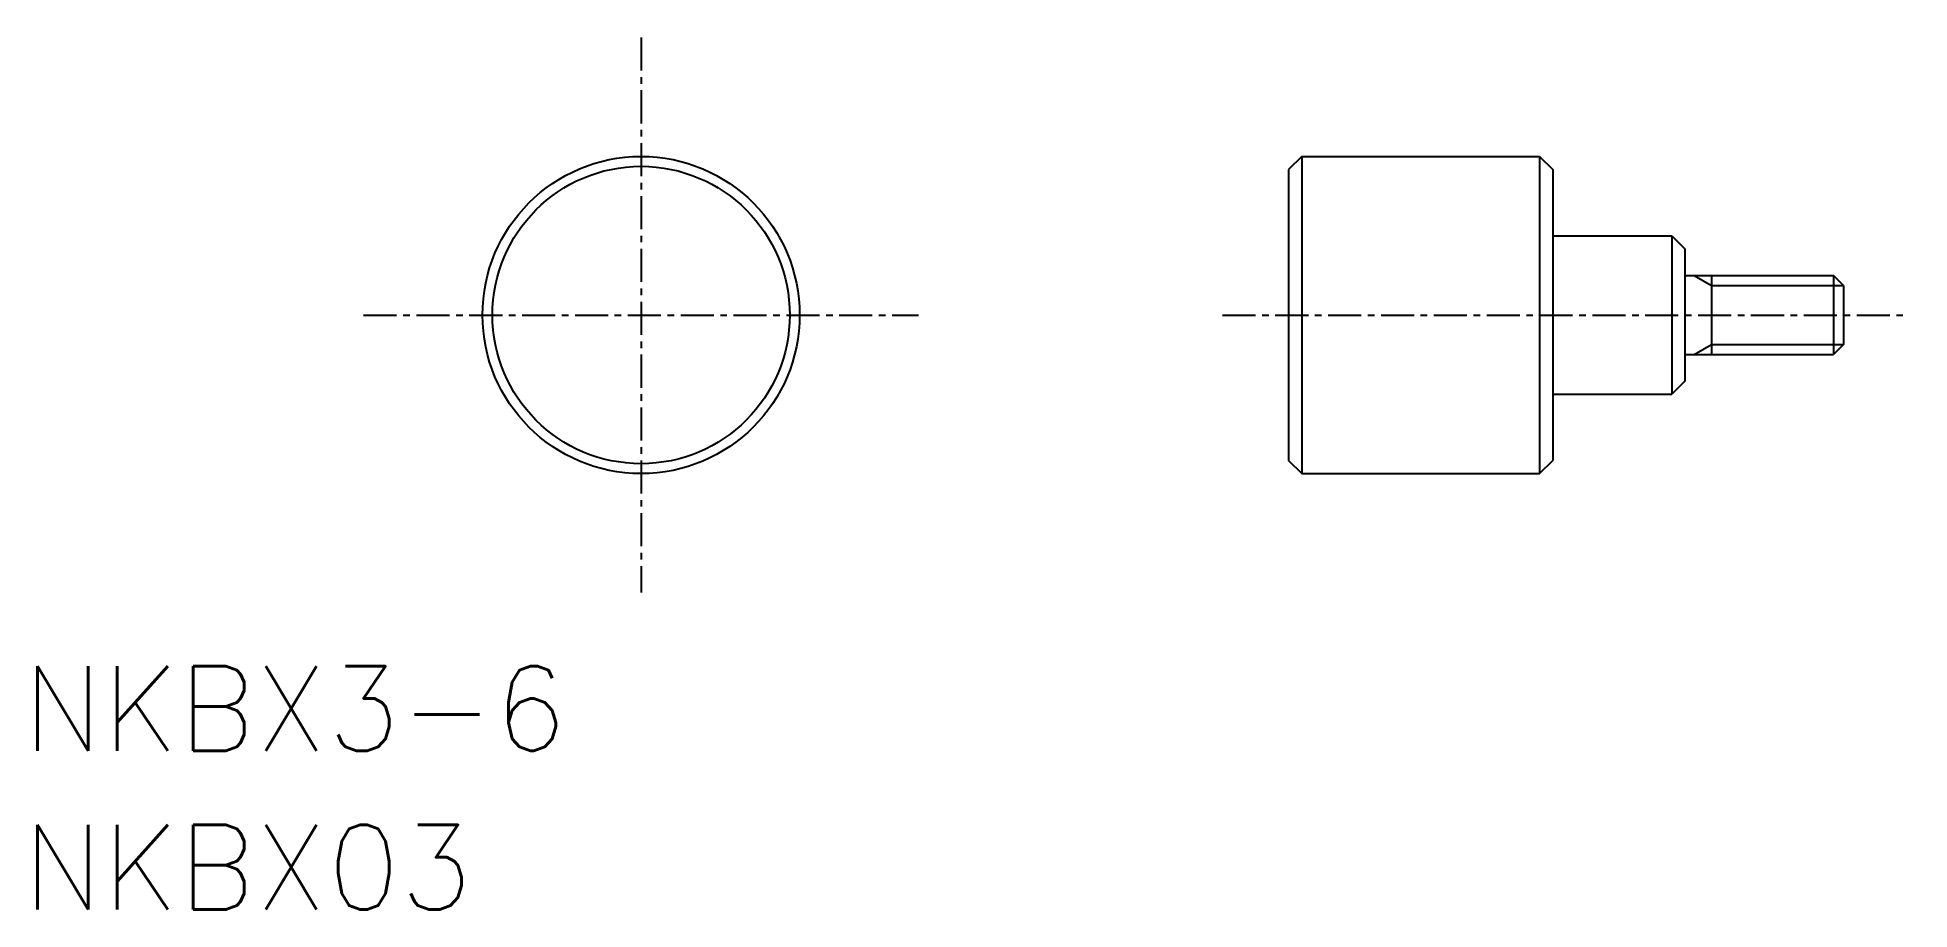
# Model space of a CAD drawing. Extents: x -22.8 to 48, y -22.5 to 10.5.
import ezdxf

# ---------------------------------------------------------------- set-up
doc = ezdxf.new("R2010")
doc.units = 0
doc.linetypes.add('CENTER', pattern=[2, 1.25, -0.25, 0.25, -0.25])
doc.layers.get('0').update_dxf_attribs({"linetype": 'CONTINUOUS'})
doc.layers.add('CENTER', color=1, linetype='CENTER')
doc.styles.get("Standard").update_dxf_attribs({"font": 'txt.shx', "bigfont": 'bigfont.shx'})

msp = doc.modelspace()

# ---------------------------------------------------------------- linework, layer by layer
at = {"color": 7, "linetype": 'CONTINUOUS'}
for p, q in [((25, 6), (24.5, 5.5)), ((25, 6), (34, 6)), ((25, 6), (25, -6)), ((34, 6), (34.5, 5.5)), ((34, 6), (34, -6)), ((24.5, 5.5), (24.5, -5.5)), ((34.5, 5.5), (34.5, -5.5)), ((34.5, 3), (39, 3)), ((39, 3), (39.5, 2.5)), ((39, 3), (39, -3)), ((39.5, 2.5), (39.5, -2.5)), ((39.5, 1.5), (45.121, 1.5)), ((40.5, 1.5), (40.5, -1.5)), ((45.5, 1.121), (45.121, 1.5)), ((45.121, 1.5), (45.121, -1.5)), ((45.5, 1.121), (45.5, -1.121)), ((45.5, -1.121), (45.121, -1.5)), ((39.5, -1.5), (45.121, -1.5)), ((39.5, -2.5), (39, -3)), ((34.5, -3), (39, -3)), ((24.5, -5.5), (25, -6)), ((34, -6), (34.5, -5.5)), ((25, -6), (34, -6))]:
    msp.add_line(p, q, dxfattribs=at)
at = {"color": 3, "linetype": 'CONTINUOUS'}
for p, q in [((39.844, 1.5), (40.5, 1.121)), ((40.5, 1.121), (45.5, 1.121)), ((39.844, -1.5), (40.5, -1.121)), ((40.5, -1.121), (45.5, -1.121))]:
    msp.add_line(p, q, dxfattribs=at)
at = {"color": 7, "linetype": 'CONTINUOUS'}
for radius in [6, 5.625]:
    msp.add_circle((0, 0), radius, dxfattribs=at)
at = {"layer": 'CENTER', "color": 1, "linetype": 'CENTER'}
for p, q in [((0, 10.5), (0, -10.5)), ((-10.5, 0), (10.5, 0)), ((22, 0), (48, 0))]:
    msp.add_line(p, q, dxfattribs=at)

# ---------------------------------------------------------------- texts
at = {"color": 7, "linetype": 'CONTINUOUS'}
for s, p in [('NKBX3-6', (-23.39, -16.485)), ('NKBX03', (-23.39, -22.492))]:
    msp.add_text(s, height=3.2, dxfattribs=at).set_placement(p)

doc.saveas('drawing.dxf')
